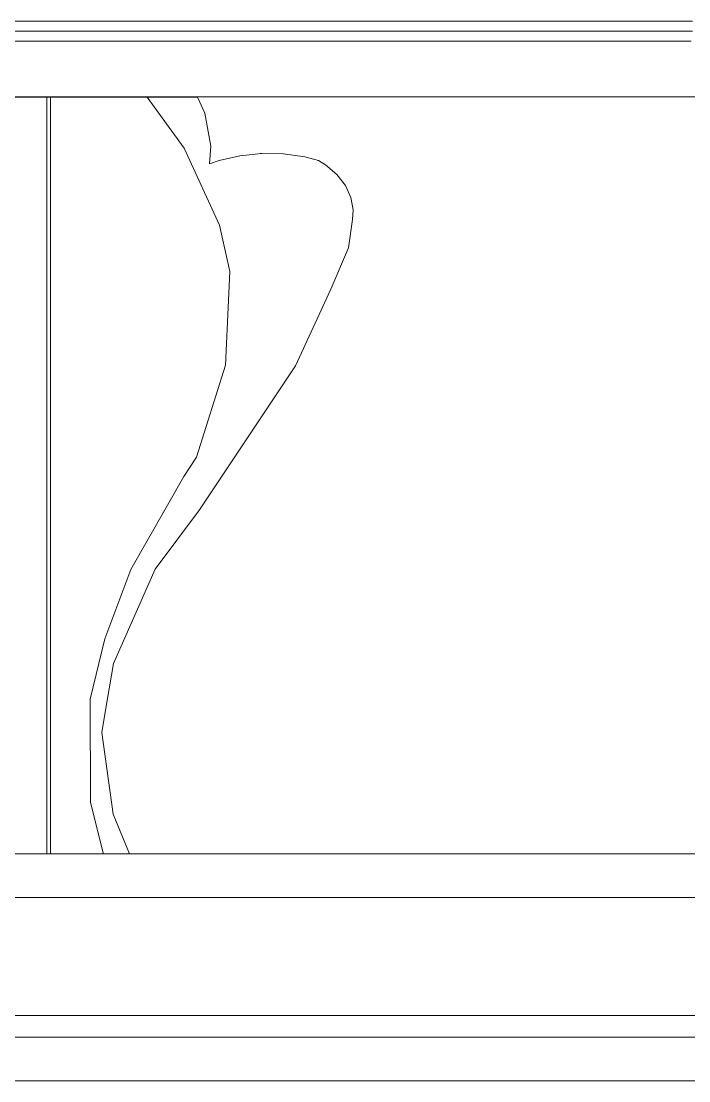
# Model space of a CAD drawing. Header units: millimetres. Extents: x 1177761 to 1329492, y 746793 to 827002.
# Drawn here: x 1206805.7 to 1207070.5, y 818774.8 to 819195 of the extents above; entities that cross this region are included whole.
import ezdxf

# ---------------------------------------------------------------- set-up
doc = ezdxf.new("R2010")
doc.units = ezdxf.units.MM
doc.layers.add('wall', color=5, linetype='Continuous', lineweight=30)

msp = doc.modelspace()

# ---------------------------------------------------------------- linework, layer by layer
at = {"layer": 'wall', "color": 250, "lineweight": 20, "ltscale": 50}
for p, q in [((1206817.5, 819194.96), (1206766.54, 819194.96)), ((1206868.47, 819194.96), (1206817.5, 819194.96)), ((1206919.42, 819194.96), (1206868.47, 819194.96)), ((1206970.32, 819194.96), (1206919.42, 819194.96)), ((1207021.16, 819194.96), (1206970.32, 819194.96)), ((1207071.92, 819194.96), (1207021.16, 819194.96)), ((1206817.5, 819191.01), (1206766.54, 819191.01)), ((1206868.47, 819191.01), (1206817.5, 819191.01)), ((1206919.42, 819191.01), (1206868.47, 819191.01)), ((1206970.32, 819191.01), (1206919.42, 819191.01)), ((1207021.16, 819191.01), (1206970.32, 819191.01)), ((1207071.92, 819191.01), (1207021.16, 819191.01)), ((1206817.5, 819187.06), (1206766.63, 819187.06)), ((1206868.37, 819187.06), (1206817.5, 819187.06)), ((1206919.22, 819187.06), (1206868.37, 819187.06)), ((1206970.03, 819187.06), (1206919.22, 819187.06)), ((1207020.78, 819187.06), (1206970.03, 819187.06)), ((1207071.44, 819187.06), (1207020.78, 819187.06)), ((1206817.5, 819164.96), (1206766.97, 819164.96)), ((1206815.97, 819164.83), (1206777.58, 819164.83)), ((1206816.3, 819164.83), (1206815.97, 819164.83)), ((1206815.97, 818864.94), (1206815.97, 819164.83)), ((1206816.3, 819164.83), (1206817.31, 819164.83)), ((1206817.31, 818864.94), (1206817.31, 819164.83)), ((1206817.31, 819164.83), (1206855.71, 819164.83)), ((1206868.04, 819164.96), (1206817.5, 819164.96)), ((1206855.71, 819164.83), (1206875.73, 819164.83)), ((1206855.71, 819164.83), (1206870.45, 819144.56)), ((1206918.55, 819164.96), (1206868.04, 819164.96)), ((1206875.73, 819164.83), (1206878.62, 819158.53)), ((1206969.02, 819164.96), (1206918.55, 819164.96)), ((1207019.42, 819164.96), (1206969.02, 819164.96)), ((1207069.75, 819164.96), (1207019.42, 819164.96)), ((1207119.96, 819164.96), (1207069.75, 819164.96)), ((1206878.62, 819158.53), (1206880.99, 819145.46)), ((1206870.45, 819144.56), (1206884.4, 819114.1)), ((1206880.99, 819145.46), (1206880.39, 819138.39)), ((1206880.39, 819138.39), (1206884.2, 819139.76)), ((1206884.2, 819139.76), (1206892.43, 819141.58)), ((1206892.43, 819141.58), (1206901.01, 819142.44)), ((1206900.55, 819142.44), (1206901.01, 819142.44)), ((1206901.01, 819142.44), (1206909.68, 819142.3)), ((1206909.68, 819142.3), (1206918.19, 819141.17)), ((1206918.19, 819141.17), (1206923.71, 819139.73)), ((1206923.71, 819139.73), (1206926.44, 819138.06)), ((1206926.44, 819138.06), (1206930.94, 819134.14)), ((1206930.94, 819134.14), (1206934.33, 819129.77)), ((1206934.33, 819129.77), (1206936.53, 819125.08)), ((1206936.53, 819125.08), (1206937.45, 819120.2)), ((1206937.45, 819120.2), (1206937.11, 819116.38)), ((1206937.11, 819116.38), (1206935.55, 819105.14)), ((1206884.4, 819114.1), (1206888.45, 819095.7)), ((1206935.55, 819105.14), (1206928.56, 819088.7)), ((1206888.45, 819095.7), (1206886.75, 819058.51)), ((1206928.56, 819088.7), (1206914.55, 819058.36)), ((1206886.75, 819058.51), (1206875.28, 819022.09)), ((1206914.55, 819058.36), (1206876.43, 819001.27)), ((1206875.28, 819022.09), (1206870.21, 819014.36)), ((1206870.21, 819014.36), (1206849.18, 818977.56)), ((1206876.43, 819001.27), (1206858.82, 818977.62)), ((1206849.18, 818977.56), (1206838.93, 818950.04)), ((1206858.82, 818977.62), (1206842.38, 818940.32)), ((1206838.93, 818950.04), (1206833.08, 818926.11)), ((1206842.38, 818940.32), (1206839.07, 818921.02)), ((1206833.08, 818926.11), (1206833.24, 818885.24)), ((1206839.07, 818921.02), (1206837.76, 818912.92)), ((1206837.76, 818912.92), (1206842.21, 818880.52)), ((1206833.24, 818885.24), (1206838.29, 818865.08)), ((1206842.21, 818880.52), (1206848.67, 818864.83)), ((1206811.3, 818864.81), (1203808.79, 818864.81)), ((1206811.3, 818864.81), (1209827.26, 818864.81)), ((1206811.3, 818847.51), (1203808.79, 818847.51)), ((1206811.3, 818847.51), (1209827.26, 818847.51)), ((1206811.3, 818800.77), (1203853.79, 818800.77)), ((1206811.3, 818800.77), (1209782.26, 818800.77)), ((1206811.3, 818792.12), (1203853.79, 818792.12)), ((1206811.3, 818792.12), (1209782.26, 818792.12)), ((1206811.3, 818774.81), (1203871.07, 818774.81)), ((1206811.3, 818774.81), (1209764.99, 818774.81))]:
    msp.add_line(p, q, dxfattribs=at)

doc.saveas('drawing.dxf')
